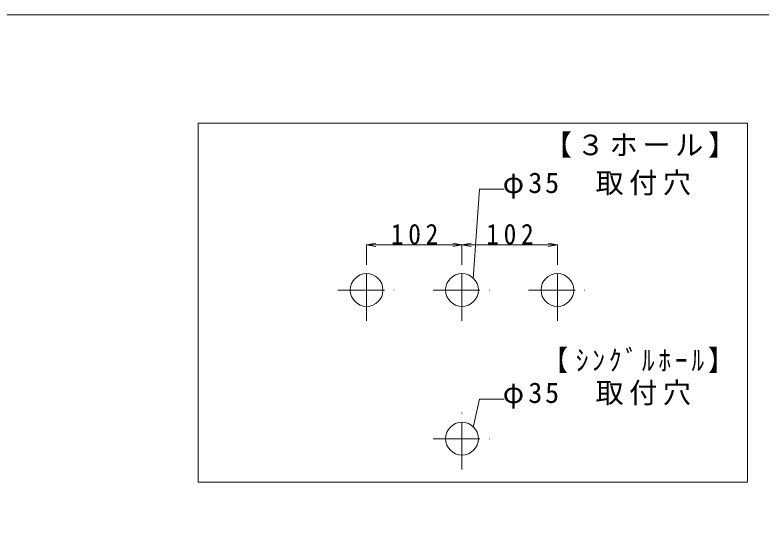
# Model space of a CAD drawing. Units: millimetres at full size, sheet at 1:10. Extents: x -1392 to 1350, y -947 to 991.
# Drawn here: x -116 to 682, y 445 to 991 of the extents above; entities that cross this region are included whole.
import ezdxf

# ---------------------------------------------------------------- set-up
doc = ezdxf.new("R2010")
doc.units = ezdxf.units.MM
doc.header["$LTSCALE"] = 10
doc.linetypes.add('CHAIN1', pattern=[8, 5, -1, 1, -1])
for name, color, linetype, lineweight in [('0-0_0', 7, 'Continuous', 5), ('0-2', 7, 'Continuous', 5), ('F-0', 7, 'Continuous', 5)]:
    doc.layers.add(name, color=color, linetype=linetype, lineweight=lineweight)
doc.styles.add('ＭＳ ゴシック', font='')
doc.styles.get('ＭＳ ゴシック').set_extended_font_data('MS Gothic')

msp = doc.modelspace()

# ---------------------------------------------------------------- linework, layer by layer
at = {"layer": '0-0_0'}
for p, q in [((374.36, 709.11), (381.04, 805.05)), ((381.04, 805.05), (407.52, 805.05)), ((374.36, 550.28), (381.04, 580.72)), ((381.04, 580.72), (407.52, 580.72))]:
    msp.add_line(p, q, dxfattribs=at)
at = {"layer": '0-0_0', "linetype": 'CHAIN1'}
for p, q in [((260.46, 664.14), (260.46, 724.74)), ((362.46, 664.14), (362.46, 724.74)), ((464.46, 664.14), (464.46, 724.74)), ((229.54, 697.19), (289.89, 697.19)), ((331.54, 697.19), (391.89, 697.19)), ((433.54, 697.19), (493.89, 697.19)), ((362.46, 505.32), (362.46, 565.92)), ((331.54, 538.37), (391.89, 538.37))]:
    msp.add_line(p, q, dxfattribs=at)
at = {"layer": '0-0_0'}
msp.add_lwpolyline([(80.49, 491.83), (80.49, 875.46), (667.63, 875.46), (667.63, 491.83)], close=True, dxfattribs=at)
for centre in [(260.46, 697.19), (362.46, 697.19), (464.46, 697.19), (362.46, 538.37)]:
    msp.add_circle(centre, 17.5, dxfattribs=at)
at = {"layer": '0-2'}
for p, q in [((260.46, 745.61), (270.31, 747.35)), ((260.46, 745.61), (270.31, 743.87)), ((260.46, 745.61), (260.46, 724.74)), ((260.46, 745.61), (362.46, 745.61)), ((362.46, 745.61), (352.61, 747.35)), ((362.46, 745.61), (352.61, 743.87)), ((362.46, 745.61), (372.31, 747.35)), ((362.46, 745.61), (362.46, 724.74)), ((362.46, 745.61), (372.31, 743.87)), ((362.46, 745.61), (464.46, 745.61)), ((464.46, 745.61), (454.61, 747.35)), ((464.46, 745.61), (454.61, 743.87)), ((464.46, 745.61), (464.46, 724.74))]:
    msp.add_line(p, q, dxfattribs=at)
at = {"layer": 'F-0'}
msp.add_lwpolyline([(-1391.5, 991.14), (1350.16, 991.14), (1350.16, -947.41), (-1391.5, -947.41)], close=True, dxfattribs=at)

# ---------------------------------------------------------------- texts
at = {"layer": '0-0_0', "char_height": 21.99, "attachment_point": 7, "style": 'ＭＳ ゴシック'}
for s, insert in [('\\T1.17;【３ホール】', (450.09, 838.65)), ('\\T1.2;φ35\u3000取付穴', (406.1, 794.84)), ('\\T1.31;\\W0.9;【ｼﾝｸﾞﾙﾎｰﾙ】', (448.79, 608.58)), ('\\T1.2;φ35\u3000取付穴', (406.1, 570.51))]:
    msp.add_mtext(s, dxfattribs=dict(at, insert=insert))
at = {"layer": '0-2', "char_height": 21.99, "attachment_point": 7, "style": 'ＭＳ ゴシック'}
for insert in [(286.46, 745.61), (388.46, 745.61)]:
    msp.add_mtext('\\T1.38;\\W0.9;102', dxfattribs=dict(at, insert=insert))

doc.saveas('drawing.dxf')
